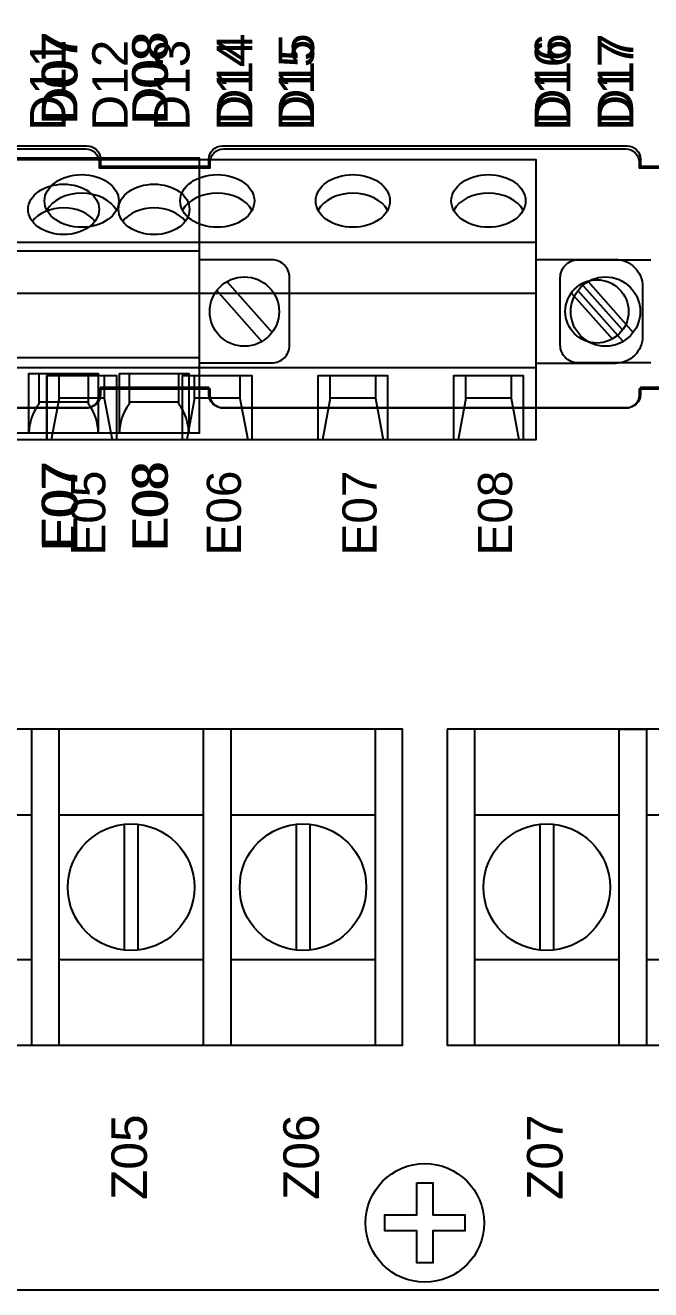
# Model space of a CAD drawing. Extents: x 0.5 to 23.7, y 0.2 to 17.2.
# Drawn here: x 18.813 to 20.197, y 1.872 to 4.67 of the extents above; entities that cross this region are included whole.
import ezdxf

# ---------------------------------------------------------------- set-up
doc = ezdxf.new("R2010")
doc.units = 0
doc.header["$MEASUREMENT"] = 0
for name, color, linetype in [('2_01__0-__EMPTY', 7, 'CONTINUOUS'), ('2_02__B-___3__DI___4__DO__', 7, 'CONTINUOUS'), ('2_03__1-___4__DI___4__DO__', 7, 'CONTINUOUS'), ('2_04__C-___4__DI___4__DO__', 7, 'CONTINUOUS'), ('2_05__6-___4__AI____4__AO', 7, 'CONTINUOUS'), ('2_06__9-___10__RTD_INPUTS', 7, 'CONTINUOUS'), ('2_07__3-___8__DI', 7, 'CONTINUOUS'), ('2_08__D-___4__DI___3__DO__', 7, 'CONTINUOUS'), ('3_01__0-__EMPTY', 7, 'CONTINUOUS'), ('3_02__B-___3__DI___4__DO__', 7, 'CONTINUOUS'), ('3_03__1-___4__DI___4__DO__', 7, 'CONTINUOUS'), ('3_04__C-___4__DI___4__DO__', 7, 'CONTINUOUS'), ('3_05__6-___4__AI____4__AO', 7, 'CONTINUOUS'), ('3_06__3-___8__DI', 7, 'CONTINUOUS'), ('3_07__D-___4__DI___3__DO__', 7, 'CONTINUOUS'), ('4_01__0-_A-__EMPTY____1__A', 7, 'CONTINUOUS'), ('4_02__B-_A-___3__DI___4__D', 7, 'CONTINUOUS'), ('4_03__1-_A-___4__DI___4__D', 7, 'CONTINUOUS'), ('4_04__C-_A-___4__DI___4__D', 7, 'CONTINUOUS'), ('4_05__6-_A-___4__AI____4__', 7, 'CONTINUOUS'), ('4_06__9-_A-___10__RTD_INPU', 7, 'CONTINUOUS'), ('4_07__3-_A-___8__DI____1__', 7, 'CONTINUOUS'), ('4_08__D-_A-___4__DI___3__D', 7, 'CONTINUOUS'), ('4_09__0-_7-__EMPTY____1__A', 7, 'CONTINUOUS'), ('4_10__B-_7-___3__DI___4__D', 7, 'CONTINUOUS'), ('4_11__1-_7-___4__DI___4__D', 7, 'CONTINUOUS'), ('4_12__C-_7-___4__DI___4__D', 7, 'CONTINUOUS'), ('4_13__6-_7-___4__AI____4__', 7, 'CONTINUOUS'), ('4_14__9-_7-___10__RTD_INPU', 7, 'CONTINUOUS'), ('4_15__3-_7-___8__DI____1__', 7, 'CONTINUOUS'), ('4_16__D-_7-___4__DI___3__D', 7, 'CONTINUOUS'), ('6_00____DWG', 7, 'CONTINUOUS')]:
    doc.layers.add(name, color=color, linetype=linetype)
doc.styles.add('ARIAL', font='arial.ttf')

msp = doc.modelspace()

# ---------------------------------------------------------------- linework, layer by layer
at = {"layer": '3_01__0-__EMPTY'}
for points in [[(17.9841, 4.4037), (18.9493, 4.4037, -0.414214), (18.9792, 4.3738), (18.9792, 4.3587), (19.2192, 4.3587), (19.2192, 4.3738, -0.414214), (19.2491, 4.4037), (20.1443, 4.4037, -0.414214), (20.1742, 4.3738), (20.1742, 4.3587), (20.4142, 4.3587)], [(20.4142, 3.8687), (20.1742, 3.8687), (20.1742, 3.8535, -0.414214), (20.1443, 3.8237), (19.2491, 3.8237, -0.414214), (19.2192, 3.8535), (19.2192, 3.8687), (18.9792, 3.8687), (18.9792, 3.8535, -0.414214), (18.9493, 3.8237), (17.9841, 3.8237, -0.414214)]]:
    msp.add_lwpolyline(points, format="xyb", dxfattribs=at)
at = {"layer": '3_02__B-___3__DI___4__DO__'}
msp.add_lwpolyline([(17.5976, 4.3774), (19.1976, 4.3774), (19.1976, 3.7675), (17.5976, 3.7675)], close=True, dxfattribs=at)
for points in [[(17.5976, 4.1712), (19.1976, 4.1712)], [(19.2589, 4.1031), (19.3588, 3.9905)], [(20.0579, 4.1031), (20.1578, 3.9905)], [(19.3364, 3.9706), (19.2364, 4.0832)], [(20.1354, 3.9706), (20.0354, 4.0832)], [(19.1976, 3.9345), (17.5976, 3.9345)], [(18.8425, 3.8371), (18.9527, 3.8371)], [(19.0425, 3.8371), (19.1527, 3.8371)]]:
    msp.add_lwpolyline(points, dxfattribs=at)
for points in [[(19.1976, 3.923), (19.3583, 3.923, 0.414214), (19.3976, 3.9623), (19.3976, 4.1119, 0.414214), (19.3583, 4.1513), (19.1976, 4.1513)], [(20.1966, 3.923), (20.036, 3.923, -0.414214), (19.9966, 3.9623), (19.9966, 4.1119, -0.414214), (20.036, 4.1513), (20.1966, 4.1513)], [(18.8425, 3.8999), (18.8425, 3.8315, 0.162335), (18.821, 3.7675), (18.821, 3.8999), (18.9744, 3.8999), (18.9744, 3.7675, 0.16083), (18.9527, 3.8315), (18.9527, 3.8999)], [(19.0425, 3.8999), (19.0425, 3.8315, 0.162335), (19.021, 3.7675), (19.021, 3.8999), (19.1744, 3.8999), (19.1744, 3.7675, 0.16083), (19.1527, 3.8315), (19.1527, 3.8999)]]:
    msp.add_lwpolyline(points, format="xyb", dxfattribs=at)
for centre in [(19.2976, 4.0368), (20.0966, 4.0368)]:
    msp.add_circle(centre, 0.0768, dxfattribs=at)
for centre in [(18.8976, 4.263), (19.0976, 4.263)]:
    msp.add_ellipse(centre, major_axis=(-0.0785, 0), ratio=0.70953, dxfattribs=at)
for centre in [(18.8977, 4.2104), (19.0977, 4.2104)]:
    msp.add_ellipse(centre, major_axis=(-0.0785, 0), ratio=0.70953, start_param=3.63519, end_param=5.792431, dxfattribs=at)
at = {"layer": '3_03__1-___4__DI___4__DO__'}
msp.add_lwpolyline([(17.5976, 4.3774), (19.1976, 4.3774), (19.1976, 3.7675), (17.5976, 3.7675)], close=True, dxfattribs=at)
for points in [[(17.5976, 4.1712), (19.1976, 4.1712)], [(19.2589, 4.1031), (19.3588, 3.9905)], [(20.0579, 4.1031), (20.1578, 3.9905)], [(19.3364, 3.9706), (19.2364, 4.0832)], [(20.1354, 3.9706), (20.0354, 4.0832)], [(19.1976, 3.9345), (17.5976, 3.9345)], [(18.8425, 3.8371), (18.9527, 3.8371)], [(19.0425, 3.8371), (19.1527, 3.8371)]]:
    msp.add_lwpolyline(points, dxfattribs=at)
for points in [[(19.1976, 3.923), (19.3583, 3.923, 0.414214), (19.3976, 3.9623), (19.3976, 4.1119, 0.414214), (19.3583, 4.1513), (19.1976, 4.1513)], [(20.1966, 3.923), (20.036, 3.923, -0.414214), (19.9966, 3.9623), (19.9966, 4.1119, -0.414214), (20.036, 4.1513), (20.1966, 4.1513)], [(18.8425, 3.8999), (18.8425, 3.8315, 0.162335), (18.821, 3.7675), (18.821, 3.8999), (18.9744, 3.8999), (18.9744, 3.7675, 0.16083), (18.9527, 3.8315), (18.9527, 3.8999)], [(19.0425, 3.8999), (19.0425, 3.8315, 0.162335), (19.021, 3.7675), (19.021, 3.8999), (19.1744, 3.8999), (19.1744, 3.7675, 0.16083), (19.1527, 3.8315), (19.1527, 3.8999)]]:
    msp.add_lwpolyline(points, format="xyb", dxfattribs=at)
for centre in [(19.2976, 4.0368), (20.0966, 4.0368)]:
    msp.add_circle(centre, 0.0768, dxfattribs=at)
for centre in [(18.8976, 4.263), (19.0976, 4.263)]:
    msp.add_ellipse(centre, major_axis=(-0.0785, 0), ratio=0.70953, dxfattribs=at)
for centre in [(18.8977, 4.2104), (19.0977, 4.2104)]:
    msp.add_ellipse(centre, major_axis=(-0.0785, 0), ratio=0.70953, start_param=3.63519, end_param=5.792431, dxfattribs=at)
at = {"layer": '3_04__C-___4__DI___4__DO__'}
msp.add_lwpolyline([(17.5976, 4.3774), (19.1976, 4.3774), (19.1976, 3.7675), (17.5976, 3.7675)], close=True, dxfattribs=at)
for points in [[(17.5976, 4.1712), (19.1976, 4.1712)], [(19.2589, 4.1031), (19.3588, 3.9905)], [(20.0579, 4.1031), (20.1578, 3.9905)], [(19.3364, 3.9706), (19.2364, 4.0832)], [(20.1354, 3.9706), (20.0354, 4.0832)], [(19.1976, 3.9345), (17.5976, 3.9345)], [(18.8425, 3.8371), (18.9527, 3.8371)], [(19.0425, 3.8371), (19.1527, 3.8371)]]:
    msp.add_lwpolyline(points, dxfattribs=at)
for points in [[(19.1976, 3.923), (19.3583, 3.923, 0.414214), (19.3976, 3.9623), (19.3976, 4.1119, 0.414214), (19.3583, 4.1513), (19.1976, 4.1513)], [(20.1966, 3.923), (20.036, 3.923, -0.414214), (19.9966, 3.9623), (19.9966, 4.1119, -0.414214), (20.036, 4.1513), (20.1966, 4.1513)], [(18.8425, 3.8999), (18.8425, 3.8315, 0.162335), (18.821, 3.7675), (18.821, 3.8999), (18.9744, 3.8999), (18.9744, 3.7675, 0.16083), (18.9527, 3.8315), (18.9527, 3.8999)], [(19.0425, 3.8999), (19.0425, 3.8315, 0.162335), (19.021, 3.7675), (19.021, 3.8999), (19.1744, 3.8999), (19.1744, 3.7675, 0.16083), (19.1527, 3.8315), (19.1527, 3.8999)]]:
    msp.add_lwpolyline(points, format="xyb", dxfattribs=at)
for centre in [(19.2976, 4.0368), (20.0966, 4.0368)]:
    msp.add_circle(centre, 0.0768, dxfattribs=at)
for centre in [(18.8976, 4.263), (19.0976, 4.263)]:
    msp.add_ellipse(centre, major_axis=(-0.0785, 0), ratio=0.70953, dxfattribs=at)
for centre in [(18.8977, 4.2104), (19.0977, 4.2104)]:
    msp.add_ellipse(centre, major_axis=(-0.0785, 0), ratio=0.70953, start_param=3.63519, end_param=5.792431, dxfattribs=at)
at = {"layer": '3_05__6-___4__AI____4__AO'}
msp.add_lwpolyline([(17.5976, 4.3774), (19.1976, 4.3774), (19.1976, 3.7675), (17.5976, 3.7675)], close=True, dxfattribs=at)
for points in [[(17.5976, 4.1712), (19.1976, 4.1712)], [(19.2589, 4.1031), (19.3588, 3.9905)], [(20.0579, 4.1031), (20.1578, 3.9905)], [(19.3364, 3.9706), (19.2364, 4.0832)], [(20.1354, 3.9706), (20.0354, 4.0832)], [(19.1976, 3.9345), (17.5976, 3.9345)], [(18.8425, 3.8371), (18.9527, 3.8371)], [(19.0425, 3.8371), (19.1527, 3.8371)]]:
    msp.add_lwpolyline(points, dxfattribs=at)
for points in [[(19.1976, 3.923), (19.3583, 3.923, 0.414214), (19.3976, 3.9623), (19.3976, 4.1119, 0.414214), (19.3583, 4.1513), (19.1976, 4.1513)], [(20.1966, 3.923), (20.036, 3.923, -0.414214), (19.9966, 3.9623), (19.9966, 4.1119, -0.414214), (20.036, 4.1513), (20.1966, 4.1513)], [(18.8425, 3.8999), (18.8425, 3.8315, 0.162335), (18.821, 3.7675), (18.821, 3.8999), (18.9744, 3.8999), (18.9744, 3.7675, 0.16083), (18.9527, 3.8315), (18.9527, 3.8999)], [(19.0425, 3.8999), (19.0425, 3.8315, 0.162335), (19.021, 3.7675), (19.021, 3.8999), (19.1744, 3.8999), (19.1744, 3.7675, 0.16083), (19.1527, 3.8315), (19.1527, 3.8999)]]:
    msp.add_lwpolyline(points, format="xyb", dxfattribs=at)
for centre in [(19.2976, 4.0368), (20.0966, 4.0368)]:
    msp.add_circle(centre, 0.0768, dxfattribs=at)
for centre in [(18.8976, 4.263), (19.0976, 4.263)]:
    msp.add_ellipse(centre, major_axis=(-0.0785, 0), ratio=0.70953, dxfattribs=at)
for centre in [(18.8977, 4.2104), (19.0977, 4.2104)]:
    msp.add_ellipse(centre, major_axis=(-0.0785, 0), ratio=0.70953, start_param=3.63519, end_param=5.792431, dxfattribs=at)
at = {"layer": '3_06__3-___8__DI'}
msp.add_lwpolyline([(17.5976, 4.3774), (19.1976, 4.3774), (19.1976, 3.7675), (17.5976, 3.7675)], close=True, dxfattribs=at)
for points in [[(17.5976, 4.1712), (19.1976, 4.1712)], [(19.2589, 4.1031), (19.3588, 3.9905)], [(20.0579, 4.1031), (20.1578, 3.9905)], [(19.3364, 3.9706), (19.2364, 4.0832)], [(20.1354, 3.9706), (20.0354, 4.0832)], [(19.1976, 3.9345), (17.5976, 3.9345)], [(18.8425, 3.8371), (18.9527, 3.8371)], [(19.0425, 3.8371), (19.1527, 3.8371)]]:
    msp.add_lwpolyline(points, dxfattribs=at)
for points in [[(19.1976, 3.923), (19.3583, 3.923, 0.414214), (19.3976, 3.9623), (19.3976, 4.1119, 0.414214), (19.3583, 4.1513), (19.1976, 4.1513)], [(20.1966, 3.923), (20.036, 3.923, -0.414214), (19.9966, 3.9623), (19.9966, 4.1119, -0.414214), (20.036, 4.1513), (20.1966, 4.1513)], [(18.8425, 3.8999), (18.8425, 3.8315, 0.162335), (18.821, 3.7675), (18.821, 3.8999), (18.9744, 3.8999), (18.9744, 3.7675, 0.16083), (18.9527, 3.8315), (18.9527, 3.8999)], [(19.0425, 3.8999), (19.0425, 3.8315, 0.162335), (19.021, 3.7675), (19.021, 3.8999), (19.1744, 3.8999), (19.1744, 3.7675, 0.16083), (19.1527, 3.8315), (19.1527, 3.8999)]]:
    msp.add_lwpolyline(points, format="xyb", dxfattribs=at)
for centre in [(19.2976, 4.0368), (20.0966, 4.0368)]:
    msp.add_circle(centre, 0.0768, dxfattribs=at)
for centre in [(18.8976, 4.263), (19.0976, 4.263)]:
    msp.add_ellipse(centre, major_axis=(-0.0785, 0), ratio=0.70953, dxfattribs=at)
for centre in [(18.8977, 4.2104), (19.0977, 4.2104)]:
    msp.add_ellipse(centre, major_axis=(-0.0785, 0), ratio=0.70953, start_param=3.63519, end_param=5.792431, dxfattribs=at)
at = {"layer": '3_07__D-___4__DI___3__DO__'}
msp.add_lwpolyline([(17.5976, 4.3774), (19.1976, 4.3774), (19.1976, 3.7675), (17.5976, 3.7675)], close=True, dxfattribs=at)
for points in [[(17.5976, 4.1712), (19.1976, 4.1712)], [(19.2589, 4.1031), (19.3588, 3.9905)], [(20.0579, 4.1031), (20.1578, 3.9905)], [(19.3364, 3.9706), (19.2364, 4.0832)], [(20.1354, 3.9706), (20.0354, 4.0832)], [(19.1976, 3.9345), (17.5976, 3.9345)], [(18.8425, 3.8371), (18.9527, 3.8371)], [(19.0425, 3.8371), (19.1527, 3.8371)]]:
    msp.add_lwpolyline(points, dxfattribs=at)
for points in [[(19.1976, 3.923), (19.3583, 3.923, 0.414214), (19.3976, 3.9623), (19.3976, 4.1119, 0.414214), (19.3583, 4.1513), (19.1976, 4.1513)], [(20.1966, 3.923), (20.036, 3.923, -0.414214), (19.9966, 3.9623), (19.9966, 4.1119, -0.414214), (20.036, 4.1513), (20.1966, 4.1513)], [(18.8425, 3.8999), (18.8425, 3.8315, 0.162335), (18.821, 3.7675), (18.821, 3.8999), (18.9744, 3.8999), (18.9744, 3.7675, 0.16083), (18.9527, 3.8315), (18.9527, 3.8999)], [(19.0425, 3.8999), (19.0425, 3.8315, 0.162335), (19.021, 3.7675), (19.021, 3.8999), (19.1744, 3.8999), (19.1744, 3.7675, 0.16083), (19.1527, 3.8315), (19.1527, 3.8999)]]:
    msp.add_lwpolyline(points, format="xyb", dxfattribs=at)
for centre in [(19.2976, 4.0368), (20.0966, 4.0368)]:
    msp.add_circle(centre, 0.0768, dxfattribs=at)
for centre in [(18.8976, 4.263), (19.0976, 4.263)]:
    msp.add_ellipse(centre, major_axis=(-0.0785, 0), ratio=0.70953, dxfattribs=at)
for centre in [(18.8977, 4.2104), (19.0977, 4.2104)]:
    msp.add_ellipse(centre, major_axis=(-0.0785, 0), ratio=0.70953, start_param=3.63519, end_param=5.792431, dxfattribs=at)
at = {"layer": '4_01__0-_A-__EMPTY____1__A'}
for points in [[(17.9867, 4.3969), (18.9462, 4.3969, -0.409028), (18.9761, 4.367), (18.9761, 4.3548), (19.2218, 4.3548), (19.2218, 4.367, -0.409028), (19.2517, 4.3969), (20.1412, 4.3969, -0.409028), (20.1711, 4.367), (20.1711, 4.3548), (20.4168, 4.3548)], [(20.4168, 3.8648), (20.1711, 3.8648), (20.1711, 3.8525, -0.409028), (20.1412, 3.8226), (19.2517, 3.8226, -0.409028), (19.2218, 3.8525), (19.2218, 3.8648), (18.9761, 3.8648), (18.9761, 3.8525, -0.409028), (18.9462, 3.8226), (17.9867, 3.8226, -0.409028)]]:
    msp.add_lwpolyline(points, format="xyb", dxfattribs=at)
at = {"layer": '4_02__B-_A-___3__DI___4__D'}
for points in [[(17.9867, 4.3969), (18.9462, 4.3969, -0.409028), (18.9761, 4.367), (18.9761, 4.3548), (19.2218, 4.3548), (19.2218, 4.367, -0.409028), (19.2517, 4.3969), (20.1412, 4.3969, -0.409028), (20.1711, 4.367), (20.1711, 4.3548), (20.4168, 4.3548)], [(20.4168, 3.8648), (20.1711, 3.8648), (20.1711, 3.8525, -0.409028), (20.1412, 3.8226), (19.2517, 3.8226, -0.409028), (19.2218, 3.8525), (19.2218, 3.8648), (18.9761, 3.8648), (18.9761, 3.8525, -0.409028), (18.9462, 3.8226), (17.9867, 3.8226, -0.409028)]]:
    msp.add_lwpolyline(points, format="xyb", dxfattribs=at)
at = {"layer": '4_03__1-_A-___4__DI___4__D'}
for points in [[(17.9867, 4.3969), (18.9462, 4.3969, -0.409028), (18.9761, 4.367), (18.9761, 4.3548), (19.2218, 4.3548), (19.2218, 4.367, -0.409028), (19.2517, 4.3969), (20.1412, 4.3969, -0.409028), (20.1711, 4.367), (20.1711, 4.3548), (20.4168, 4.3548)], [(20.4168, 3.8648), (20.1711, 3.8648), (20.1711, 3.8525, -0.409028), (20.1412, 3.8226), (19.2517, 3.8226, -0.409028), (19.2218, 3.8525), (19.2218, 3.8648), (18.9761, 3.8648), (18.9761, 3.8525, -0.409028), (18.9462, 3.8226), (17.9867, 3.8226, -0.409028)]]:
    msp.add_lwpolyline(points, format="xyb", dxfattribs=at)
at = {"layer": '4_04__C-_A-___4__DI___4__D'}
for points in [[(17.9867, 4.3969), (18.9462, 4.3969, -0.409028), (18.9761, 4.367), (18.9761, 4.3548), (19.2218, 4.3548), (19.2218, 4.367, -0.409028), (19.2517, 4.3969), (20.1412, 4.3969, -0.409028), (20.1711, 4.367), (20.1711, 4.3548), (20.4168, 4.3548)], [(20.4168, 3.8648), (20.1711, 3.8648), (20.1711, 3.8525, -0.409028), (20.1412, 3.8226), (19.2517, 3.8226, -0.409028), (19.2218, 3.8525), (19.2218, 3.8648), (18.9761, 3.8648), (18.9761, 3.8525, -0.409028), (18.9462, 3.8226), (17.9867, 3.8226, -0.409028)]]:
    msp.add_lwpolyline(points, format="xyb", dxfattribs=at)
at = {"layer": '4_05__6-_A-___4__AI____4__'}
for points in [[(17.9867, 4.3969), (18.9462, 4.3969, -0.409028), (18.9761, 4.367), (18.9761, 4.3548), (19.2218, 4.3548), (19.2218, 4.367, -0.409028), (19.2517, 4.3969), (20.1412, 4.3969, -0.409028), (20.1711, 4.367), (20.1711, 4.3548), (20.4168, 4.3548)], [(20.4168, 3.8648), (20.1711, 3.8648), (20.1711, 3.8525, -0.409028), (20.1412, 3.8226), (19.2517, 3.8226, -0.409028), (19.2218, 3.8525), (19.2218, 3.8648), (18.9761, 3.8648), (18.9761, 3.8525, -0.409028), (18.9462, 3.8226), (17.9867, 3.8226, -0.409028)]]:
    msp.add_lwpolyline(points, format="xyb", dxfattribs=at)
at = {"layer": '4_06__9-_A-___10__RTD_INPU'}
for points in [[(17.9867, 4.3969), (18.9462, 4.3969, -0.409028), (18.9761, 4.367), (18.9761, 4.3548), (19.2218, 4.3548), (19.2218, 4.367, -0.409028), (19.2517, 4.3969), (20.1412, 4.3969, -0.409028), (20.1711, 4.367), (20.1711, 4.3548), (20.4168, 4.3548)], [(20.4168, 3.8648), (20.1711, 3.8648), (20.1711, 3.8525, -0.409028), (20.1412, 3.8226), (19.2517, 3.8226, -0.409028), (19.2218, 3.8525), (19.2218, 3.8648), (18.9761, 3.8648), (18.9761, 3.8525, -0.409028), (18.9462, 3.8226), (17.9867, 3.8226, -0.409028)]]:
    msp.add_lwpolyline(points, format="xyb", dxfattribs=at)
at = {"layer": '4_07__3-_A-___8__DI____1__'}
for points in [[(17.9867, 4.3969), (18.9462, 4.3969, -0.409028), (18.9761, 4.367), (18.9761, 4.3548), (19.2218, 4.3548), (19.2218, 4.367, -0.409028), (19.2517, 4.3969), (20.1412, 4.3969, -0.409028), (20.1711, 4.367), (20.1711, 4.3548), (20.4168, 4.3548)], [(20.4168, 3.8648), (20.1711, 3.8648), (20.1711, 3.8525, -0.409028), (20.1412, 3.8226), (19.2517, 3.8226, -0.409028), (19.2218, 3.8525), (19.2218, 3.8648), (18.9761, 3.8648), (18.9761, 3.8525, -0.409028), (18.9462, 3.8226), (17.9867, 3.8226, -0.409028)]]:
    msp.add_lwpolyline(points, format="xyb", dxfattribs=at)
at = {"layer": '4_08__D-_A-___4__DI___3__D'}
for points in [[(17.9867, 4.3969), (18.9462, 4.3969, -0.409028), (18.9761, 4.367), (18.9761, 4.3548), (19.2218, 4.3548), (19.2218, 4.367, -0.409028), (19.2517, 4.3969), (20.1412, 4.3969, -0.409028), (20.1711, 4.367), (20.1711, 4.3548), (20.4168, 4.3548)], [(20.4168, 3.8648), (20.1711, 3.8648), (20.1711, 3.8525, -0.409028), (20.1412, 3.8226), (19.2517, 3.8226, -0.409028), (19.2218, 3.8525), (19.2218, 3.8648), (18.9761, 3.8648), (18.9761, 3.8525, -0.409028), (18.9462, 3.8226), (17.9867, 3.8226, -0.409028)]]:
    msp.add_lwpolyline(points, format="xyb", dxfattribs=at)
at = {"layer": '4_09__0-_7-__EMPTY____1__A'}
msp.add_lwpolyline([(17.6326, 4.3731), (19.9426, 4.3731), (19.9426, 3.7531), (17.6326, 3.7531)], close=True, dxfattribs=at)
for points in [[(17.6326, 4.1901), (19.9426, 4.1901)], [(20.1342, 3.996), (20.0434, 4.0982)], [(19.9426, 4.0771), (17.6326, 4.0771)], [(20.021, 4.0783), (20.1118, 3.976)], [(17.6326, 3.9131), (19.9426, 3.9131)], [(18.8608, 3.7531), (18.8608, 3.8954), (19.0144, 3.8954), (19.0144, 3.7531)], [(18.9876, 3.8954), (18.9876, 3.845), (18.8876, 3.845), (18.8876, 3.8954)], [(19.1608, 3.7531), (19.1608, 3.8954), (19.3144, 3.8954), (19.3144, 3.7531)], [(19.2876, 3.8954), (19.2876, 3.845), (19.1876, 3.845), (19.1876, 3.8954)], [(19.4608, 3.7531), (19.4608, 3.8954), (19.6144, 3.8954), (19.6144, 3.7531)], [(19.5876, 3.8954), (19.5876, 3.845), (19.4876, 3.845), (19.4876, 3.8954)], [(19.7608, 3.7531), (19.7608, 3.8954), (19.9144, 3.8954), (19.9144, 3.7531)], [(19.8876, 3.8954), (19.8876, 3.845), (19.7876, 3.845), (19.7876, 3.8954)], [(18.8876, 3.845), (18.8703, 3.7531)], [(18.9876, 3.845), (19.0049, 3.7531)], [(19.1876, 3.845), (19.1703, 3.7531)], [(19.2876, 3.845), (19.3049, 3.7531)], [(19.4876, 3.845), (19.4703, 3.7531)], [(19.5876, 3.845), (19.6049, 3.7531)], [(19.7876, 3.845), (19.7703, 3.7531)], [(19.8876, 3.845), (19.9049, 3.7531)]]:
    msp.add_lwpolyline(points, dxfattribs=at)
msp.add_lwpolyline([(19.9426, 4.1521), (20.1186, 4.1521, -0.414214), (20.1786, 4.0921), (20.1786, 3.9821, -0.414214), (20.1186, 3.9221), (19.9426, 3.9221)], format="xyb", dxfattribs=at)
msp.add_circle((20.0776, 4.0371), 0.07, dxfattribs=at)
for centre in [(18.9376, 4.2816), (19.2376, 4.2816), (19.5376, 4.2816), (19.8376, 4.2816)]:
    msp.add_ellipse(centre, major_axis=(-0.0821, 0), ratio=0.710136, dxfattribs=at)
for centre in [(18.9376, 4.2405), (19.2376, 4.2405), (19.5376, 4.2405), (19.8376, 4.2405)]:
    msp.add_ellipse(centre, major_axis=(-0.0821, 0), ratio=0.710136, start_param=3.501717, end_param=5.923061, dxfattribs=at)
at = {"layer": '4_10__B-_7-___3__DI___4__D'}
msp.add_lwpolyline([(17.6326, 4.3731), (19.9426, 4.3731), (19.9426, 3.7531), (17.6326, 3.7531)], close=True, dxfattribs=at)
for points in [[(17.6326, 4.1901), (19.9426, 4.1901)], [(20.1342, 3.996), (20.0434, 4.0982)], [(19.9426, 4.0771), (17.6326, 4.0771)], [(20.021, 4.0783), (20.1118, 3.976)], [(17.6326, 3.9131), (19.9426, 3.9131)], [(18.8608, 3.7531), (18.8608, 3.8954), (19.0144, 3.8954), (19.0144, 3.7531)], [(18.9876, 3.8954), (18.9876, 3.845), (18.8876, 3.845), (18.8876, 3.8954)], [(19.1608, 3.7531), (19.1608, 3.8954), (19.3144, 3.8954), (19.3144, 3.7531)], [(19.2876, 3.8954), (19.2876, 3.845), (19.1876, 3.845), (19.1876, 3.8954)], [(19.4608, 3.7531), (19.4608, 3.8954), (19.6144, 3.8954), (19.6144, 3.7531)], [(19.5876, 3.8954), (19.5876, 3.845), (19.4876, 3.845), (19.4876, 3.8954)], [(19.7608, 3.7531), (19.7608, 3.8954), (19.9144, 3.8954), (19.9144, 3.7531)], [(19.8876, 3.8954), (19.8876, 3.845), (19.7876, 3.845), (19.7876, 3.8954)], [(18.8876, 3.845), (18.8703, 3.7531)], [(18.9876, 3.845), (19.0049, 3.7531)], [(19.1876, 3.845), (19.1703, 3.7531)], [(19.2876, 3.845), (19.3049, 3.7531)], [(19.4876, 3.845), (19.4703, 3.7531)], [(19.5876, 3.845), (19.6049, 3.7531)], [(19.7876, 3.845), (19.7703, 3.7531)], [(19.8876, 3.845), (19.9049, 3.7531)]]:
    msp.add_lwpolyline(points, dxfattribs=at)
msp.add_lwpolyline([(19.9426, 4.1521), (20.1186, 4.1521, -0.414214), (20.1786, 4.0921), (20.1786, 3.9821, -0.414214), (20.1186, 3.9221), (19.9426, 3.9221)], format="xyb", dxfattribs=at)
msp.add_circle((20.0776, 4.0371), 0.07, dxfattribs=at)
for centre in [(18.9376, 4.2816), (19.2376, 4.2816), (19.5376, 4.2816), (19.8376, 4.2816)]:
    msp.add_ellipse(centre, major_axis=(-0.0821, 0), ratio=0.710136, dxfattribs=at)
for centre in [(18.9376, 4.2405), (19.2376, 4.2405), (19.5376, 4.2405), (19.8376, 4.2405)]:
    msp.add_ellipse(centre, major_axis=(-0.0821, 0), ratio=0.710136, start_param=3.501717, end_param=5.923061, dxfattribs=at)
at = {"layer": '4_11__1-_7-___4__DI___4__D'}
msp.add_lwpolyline([(17.6326, 4.3731), (19.9426, 4.3731), (19.9426, 3.7531), (17.6326, 3.7531)], close=True, dxfattribs=at)
for points in [[(17.6326, 4.1901), (19.9426, 4.1901)], [(20.1342, 3.996), (20.0434, 4.0982)], [(19.9426, 4.0771), (17.6326, 4.0771)], [(20.021, 4.0783), (20.1118, 3.976)], [(17.6326, 3.9131), (19.9426, 3.9131)], [(18.8608, 3.7531), (18.8608, 3.8954), (19.0144, 3.8954), (19.0144, 3.7531)], [(18.9876, 3.8954), (18.9876, 3.845), (18.8876, 3.845), (18.8876, 3.8954)], [(19.1608, 3.7531), (19.1608, 3.8954), (19.3144, 3.8954), (19.3144, 3.7531)], [(19.2876, 3.8954), (19.2876, 3.845), (19.1876, 3.845), (19.1876, 3.8954)], [(19.4608, 3.7531), (19.4608, 3.8954), (19.6144, 3.8954), (19.6144, 3.7531)], [(19.5876, 3.8954), (19.5876, 3.845), (19.4876, 3.845), (19.4876, 3.8954)], [(19.7608, 3.7531), (19.7608, 3.8954), (19.9144, 3.8954), (19.9144, 3.7531)], [(19.8876, 3.8954), (19.8876, 3.845), (19.7876, 3.845), (19.7876, 3.8954)], [(18.8876, 3.845), (18.8703, 3.7531)], [(18.9876, 3.845), (19.0049, 3.7531)], [(19.1876, 3.845), (19.1703, 3.7531)], [(19.2876, 3.845), (19.3049, 3.7531)], [(19.4876, 3.845), (19.4703, 3.7531)], [(19.5876, 3.845), (19.6049, 3.7531)], [(19.7876, 3.845), (19.7703, 3.7531)], [(19.8876, 3.845), (19.9049, 3.7531)]]:
    msp.add_lwpolyline(points, dxfattribs=at)
msp.add_lwpolyline([(19.9426, 4.1521), (20.1186, 4.1521, -0.414214), (20.1786, 4.0921), (20.1786, 3.9821, -0.414214), (20.1186, 3.9221), (19.9426, 3.9221)], format="xyb", dxfattribs=at)
msp.add_circle((20.0776, 4.0371), 0.07, dxfattribs=at)
for centre in [(18.9376, 4.2816), (19.2376, 4.2816), (19.5376, 4.2816), (19.8376, 4.2816)]:
    msp.add_ellipse(centre, major_axis=(-0.0821, 0), ratio=0.710136, dxfattribs=at)
for centre in [(18.9376, 4.2405), (19.2376, 4.2405), (19.5376, 4.2405), (19.8376, 4.2405)]:
    msp.add_ellipse(centre, major_axis=(-0.0821, 0), ratio=0.710136, start_param=3.501717, end_param=5.923061, dxfattribs=at)
at = {"layer": '4_12__C-_7-___4__DI___4__D'}
msp.add_lwpolyline([(17.6326, 4.3731), (19.9426, 4.3731), (19.9426, 3.7531), (17.6326, 3.7531)], close=True, dxfattribs=at)
for points in [[(17.6326, 4.1901), (19.9426, 4.1901)], [(20.1343, 3.996), (20.0435, 4.0982)], [(19.9426, 4.0771), (17.6326, 4.0771)], [(20.021, 4.0783), (20.1118, 3.976)], [(17.6326, 3.9131), (19.9426, 3.9131)], [(18.8609, 3.7531), (18.8609, 3.8954), (19.0144, 3.8954), (19.0144, 3.7531)], [(18.9876, 3.8954), (18.9876, 3.845), (18.8876, 3.845), (18.8876, 3.8954)], [(19.1609, 3.7531), (19.1609, 3.8954), (19.3144, 3.8954), (19.3144, 3.7531)], [(19.2876, 3.8954), (19.2876, 3.845), (19.1876, 3.845), (19.1876, 3.8954)], [(19.4609, 3.7531), (19.4609, 3.8954), (19.6144, 3.8954), (19.6144, 3.7531)], [(19.5876, 3.8954), (19.5876, 3.845), (19.4876, 3.845), (19.4876, 3.8954)], [(19.7609, 3.7531), (19.7609, 3.8954), (19.9144, 3.8954), (19.9144, 3.7531)], [(19.8876, 3.8954), (19.8876, 3.845), (19.7876, 3.845), (19.7876, 3.8954)], [(18.8876, 3.845), (18.8703, 3.7531)], [(18.9876, 3.845), (19.005, 3.7531)], [(19.1876, 3.845), (19.1703, 3.7531)], [(19.2876, 3.845), (19.305, 3.7531)], [(19.4876, 3.845), (19.4703, 3.7531)], [(19.5876, 3.845), (19.605, 3.7531)], [(19.7876, 3.845), (19.7703, 3.7531)], [(19.8876, 3.845), (19.905, 3.7531)]]:
    msp.add_lwpolyline(points, dxfattribs=at)
msp.add_lwpolyline([(19.9426, 4.1521), (20.1186, 4.1521, -0.414214), (20.1786, 4.0921), (20.1786, 3.9821, -0.414214), (20.1186, 3.9221), (19.9426, 3.9221)], format="xyb", dxfattribs=at)
msp.add_circle((20.0776, 4.0371), 0.07, dxfattribs=at)
for centre in [(18.9376, 4.2816), (19.2376, 4.2816), (19.5376, 4.2816), (19.8376, 4.2816)]:
    msp.add_ellipse(centre, major_axis=(-0.0821, 0), ratio=0.710136, dxfattribs=at)
for centre in [(18.9376, 4.2405), (19.2376, 4.2405), (19.5376, 4.2405), (19.8376, 4.2405)]:
    msp.add_ellipse(centre, major_axis=(-0.0821, 0), ratio=0.710136, start_param=3.501717, end_param=5.923061, dxfattribs=at)
at = {"layer": '4_13__6-_7-___4__AI____4__'}
msp.add_lwpolyline([(17.6326, 4.3731), (19.9426, 4.3731), (19.9426, 3.7531), (17.6326, 3.7531)], close=True, dxfattribs=at)
for points in [[(17.6326, 4.1901), (19.9426, 4.1901)], [(20.1342, 3.996), (20.0434, 4.0982)], [(19.9426, 4.0771), (17.6326, 4.0771)], [(20.021, 4.0783), (20.1118, 3.976)], [(17.6326, 3.9131), (19.9426, 3.9131)], [(18.8608, 3.7531), (18.8608, 3.8954), (19.0144, 3.8954), (19.0144, 3.7531)], [(18.9876, 3.8954), (18.9876, 3.845), (18.8876, 3.845), (18.8876, 3.8954)], [(19.1608, 3.7531), (19.1608, 3.8954), (19.3144, 3.8954), (19.3144, 3.7531)], [(19.2876, 3.8954), (19.2876, 3.845), (19.1876, 3.845), (19.1876, 3.8954)], [(19.4608, 3.7531), (19.4608, 3.8954), (19.6144, 3.8954), (19.6144, 3.7531)], [(19.5876, 3.8954), (19.5876, 3.845), (19.4876, 3.845), (19.4876, 3.8954)], [(19.7608, 3.7531), (19.7608, 3.8954), (19.9144, 3.8954), (19.9144, 3.7531)], [(19.8876, 3.8954), (19.8876, 3.845), (19.7876, 3.845), (19.7876, 3.8954)], [(18.8876, 3.845), (18.8703, 3.7531)], [(18.9876, 3.845), (19.0049, 3.7531)], [(19.1876, 3.845), (19.1703, 3.7531)], [(19.2876, 3.845), (19.3049, 3.7531)], [(19.4876, 3.845), (19.4703, 3.7531)], [(19.5876, 3.845), (19.6049, 3.7531)], [(19.7876, 3.845), (19.7703, 3.7531)], [(19.8876, 3.845), (19.9049, 3.7531)]]:
    msp.add_lwpolyline(points, dxfattribs=at)
msp.add_lwpolyline([(19.9426, 4.1521), (20.1186, 4.1521, -0.414214), (20.1786, 4.0921), (20.1786, 3.9821, -0.414214), (20.1186, 3.9221), (19.9426, 3.9221)], format="xyb", dxfattribs=at)
msp.add_circle((20.0776, 4.0371), 0.07, dxfattribs=at)
for centre in [(18.9376, 4.2816), (19.2376, 4.2816), (19.5376, 4.2816), (19.8376, 4.2816)]:
    msp.add_ellipse(centre, major_axis=(-0.0821, 0), ratio=0.710136, dxfattribs=at)
for centre in [(18.9376, 4.2405), (19.2376, 4.2405), (19.5376, 4.2405), (19.8376, 4.2405)]:
    msp.add_ellipse(centre, major_axis=(-0.0821, 0), ratio=0.710136, start_param=3.501717, end_param=5.923061, dxfattribs=at)
at = {"layer": '4_14__9-_7-___10__RTD_INPU'}
msp.add_lwpolyline([(17.6326, 4.3731), (19.9426, 4.3731), (19.9426, 3.7531), (17.6326, 3.7531)], close=True, dxfattribs=at)
for points in [[(17.6326, 4.1901), (19.9426, 4.1901)], [(20.1343, 3.996), (20.0435, 4.0982)], [(19.9426, 4.0771), (17.6326, 4.0771)], [(20.021, 4.0783), (20.1118, 3.976)], [(17.6326, 3.9131), (19.9426, 3.9131)], [(18.8609, 3.7531), (18.8609, 3.8954), (19.0144, 3.8954), (19.0144, 3.7531)], [(18.9876, 3.8954), (18.9876, 3.845), (18.8876, 3.845), (18.8876, 3.8954)], [(19.1609, 3.7531), (19.1609, 3.8954), (19.3144, 3.8954), (19.3144, 3.7531)], [(19.2876, 3.8954), (19.2876, 3.845), (19.1876, 3.845), (19.1876, 3.8954)], [(19.4609, 3.7531), (19.4609, 3.8954), (19.6144, 3.8954), (19.6144, 3.7531)], [(19.5876, 3.8954), (19.5876, 3.845), (19.4876, 3.845), (19.4876, 3.8954)], [(19.7609, 3.7531), (19.7609, 3.8954), (19.9144, 3.8954), (19.9144, 3.7531)], [(19.8876, 3.8954), (19.8876, 3.845), (19.7876, 3.845), (19.7876, 3.8954)], [(18.8876, 3.845), (18.8703, 3.7531)], [(18.9876, 3.845), (19.005, 3.7531)], [(19.1876, 3.845), (19.1703, 3.7531)], [(19.2876, 3.845), (19.305, 3.7531)], [(19.4876, 3.845), (19.4703, 3.7531)], [(19.5876, 3.845), (19.605, 3.7531)], [(19.7876, 3.845), (19.7703, 3.7531)], [(19.8876, 3.845), (19.905, 3.7531)]]:
    msp.add_lwpolyline(points, dxfattribs=at)
msp.add_lwpolyline([(19.9426, 4.1521), (20.1186, 4.1521, -0.414214), (20.1786, 4.0921), (20.1786, 3.9821, -0.414214), (20.1186, 3.9221), (19.9426, 3.9221)], format="xyb", dxfattribs=at)
msp.add_circle((20.0776, 4.0371), 0.07, dxfattribs=at)
for centre in [(18.9376, 4.2816), (19.2376, 4.2816), (19.5376, 4.2816), (19.8376, 4.2816)]:
    msp.add_ellipse(centre, major_axis=(-0.0821, 0), ratio=0.710136, dxfattribs=at)
for centre in [(18.9376, 4.2405), (19.2376, 4.2405), (19.5376, 4.2405), (19.8376, 4.2405)]:
    msp.add_ellipse(centre, major_axis=(-0.0821, 0), ratio=0.710136, start_param=3.501717, end_param=5.923061, dxfattribs=at)
at = {"layer": '4_15__3-_7-___8__DI____1__'}
msp.add_lwpolyline([(17.6326, 4.3731), (19.9426, 4.3731), (19.9426, 3.7531), (17.6326, 3.7531)], close=True, dxfattribs=at)
for points in [[(17.6326, 4.1901), (19.9426, 4.1901)], [(20.1342, 3.996), (20.0434, 4.0982)], [(19.9426, 4.0771), (17.6326, 4.0771)], [(20.021, 4.0783), (20.1118, 3.976)], [(17.6326, 3.9131), (19.9426, 3.9131)], [(18.8608, 3.7531), (18.8608, 3.8954), (19.0144, 3.8954), (19.0144, 3.7531)], [(18.9876, 3.8954), (18.9876, 3.845), (18.8876, 3.845), (18.8876, 3.8954)], [(19.1608, 3.7531), (19.1608, 3.8954), (19.3144, 3.8954), (19.3144, 3.7531)], [(19.2876, 3.8954), (19.2876, 3.845), (19.1876, 3.845), (19.1876, 3.8954)], [(19.4608, 3.7531), (19.4608, 3.8954), (19.6144, 3.8954), (19.6144, 3.7531)], [(19.5876, 3.8954), (19.5876, 3.845), (19.4876, 3.845), (19.4876, 3.8954)], [(19.7608, 3.7531), (19.7608, 3.8954), (19.9144, 3.8954), (19.9144, 3.7531)], [(19.8876, 3.8954), (19.8876, 3.845), (19.7876, 3.845), (19.7876, 3.8954)], [(18.8876, 3.845), (18.8703, 3.7531)], [(18.9876, 3.845), (19.0049, 3.7531)], [(19.1876, 3.845), (19.1703, 3.7531)], [(19.2876, 3.845), (19.3049, 3.7531)], [(19.4876, 3.845), (19.4703, 3.7531)], [(19.5876, 3.845), (19.6049, 3.7531)], [(19.7876, 3.845), (19.7703, 3.7531)], [(19.8876, 3.845), (19.9049, 3.7531)]]:
    msp.add_lwpolyline(points, dxfattribs=at)
msp.add_lwpolyline([(19.9426, 4.1521), (20.1186, 4.1521, -0.414214), (20.1786, 4.0921), (20.1786, 3.9821, -0.414214), (20.1186, 3.9221), (19.9426, 3.9221)], format="xyb", dxfattribs=at)
msp.add_circle((20.0776, 4.0371), 0.07, dxfattribs=at)
for centre in [(18.9376, 4.2816), (19.2376, 4.2816), (19.5376, 4.2816), (19.8376, 4.2816)]:
    msp.add_ellipse(centre, major_axis=(-0.0821, 0), ratio=0.710136, dxfattribs=at)
for centre in [(18.9376, 4.2405), (19.2376, 4.2405), (19.5376, 4.2405), (19.8376, 4.2405)]:
    msp.add_ellipse(centre, major_axis=(-0.0821, 0), ratio=0.710136, start_param=3.501717, end_param=5.923061, dxfattribs=at)
at = {"layer": '4_16__D-_7-___4__DI___3__D'}
msp.add_lwpolyline([(17.6326, 4.3731), (19.9426, 4.3731), (19.9426, 3.7531), (17.6326, 3.7531)], close=True, dxfattribs=at)
for points in [[(17.6326, 4.1901), (19.9426, 4.1901)], [(20.1342, 3.996), (20.0434, 4.0982)], [(19.9426, 4.0771), (17.6326, 4.0771)], [(20.021, 4.0783), (20.1118, 3.976)], [(17.6326, 3.9131), (19.9426, 3.9131)], [(18.8608, 3.7531), (18.8608, 3.8955), (19.0144, 3.8955), (19.0144, 3.7531)], [(18.9876, 3.8955), (18.9876, 3.8451), (18.8876, 3.8451), (18.8876, 3.8955)], [(19.1608, 3.7531), (19.1608, 3.8955), (19.3144, 3.8955), (19.3144, 3.7531)], [(19.2876, 3.8955), (19.2876, 3.8451), (19.1876, 3.8451), (19.1876, 3.8955)], [(19.4608, 3.7531), (19.4608, 3.8955), (19.6144, 3.8955), (19.6144, 3.7531)], [(19.5876, 3.8955), (19.5876, 3.8451), (19.4876, 3.8451), (19.4876, 3.8955)], [(19.7608, 3.7531), (19.7608, 3.8955), (19.9144, 3.8955), (19.9144, 3.7531)], [(19.8876, 3.8955), (19.8876, 3.8451), (19.7876, 3.8451), (19.7876, 3.8955)], [(18.8876, 3.8451), (18.8703, 3.7531)], [(18.9876, 3.8451), (19.0049, 3.7531)], [(19.1876, 3.8451), (19.1703, 3.7531)], [(19.2876, 3.8451), (19.3049, 3.7531)], [(19.4876, 3.8451), (19.4703, 3.7531)], [(19.5876, 3.8451), (19.6049, 3.7531)], [(19.7876, 3.8451), (19.7703, 3.7531)], [(19.8876, 3.8451), (19.9049, 3.7531)]]:
    msp.add_lwpolyline(points, dxfattribs=at)
msp.add_lwpolyline([(19.9426, 4.1521), (20.1186, 4.1521, -0.414214), (20.1786, 4.0921), (20.1786, 3.9821, -0.414214), (20.1186, 3.9221), (19.9426, 3.9221)], format="xyb", dxfattribs=at)
msp.add_circle((20.0776, 4.0371), 0.07, dxfattribs=at)
for centre in [(18.9376, 4.2816), (19.2376, 4.2816), (19.5376, 4.2816), (19.8376, 4.2816)]:
    msp.add_ellipse(centre, major_axis=(-0.0821, 0), ratio=0.710136, dxfattribs=at)
for centre in [(18.9376, 4.2405), (19.2376, 4.2405), (19.5376, 4.2405), (19.8376, 4.2405)]:
    msp.add_ellipse(centre, major_axis=(-0.0821, 0), ratio=0.710136, start_param=3.501717, end_param=5.923061, dxfattribs=at)
at = {"layer": '6_00____DWG'}
msp.add_lwpolyline([(22.1083, 1.9504), (22.1083, 2.0389, -0.414214), (22.2264, 2.1571), (22.3149, 2.1571, 0.414214), (22.3937, 2.2358), (22.3937, 8.7909, 0.414214), (22.3149, 8.8697), (22.2264, 8.8697, -0.414214), (22.1083, 8.9878), (22.1083, 9.0763, 0.414214), (22.0295, 9.1551), (17.3642, 9.1551, 0.414214), (17.2854, 9.0763), (17.2854, 8.9878, -0.414214), (17.1673, 8.8697), (17.0787, 8.8697, 0.414214), (17, 8.7909), (17, 2.2358, 0.414214), (17.0787, 2.1571), (17.1673, 2.1571, -0.414214), (17.2854, 2.0389), (17.2854, 1.9504, 0.414214), (17.3642, 1.8716), (22.0295, 1.8716, 0.414214)], format="xyb", close=True, dxfattribs=at)
for points in [[(17.3049, 3.1126), (17.3049, 2.4126), (19.6478, 2.4126), (19.6478, 3.1126)], [(19.746, 3.1126), (19.746, 2.4126), (22.089, 2.4126), (22.089, 3.1126)], [(19.6794, 2.1081), (19.7144, 2.1081), (19.7144, 2.037), (19.7854, 2.037), (19.7854, 2.002), (19.7144, 2.002), (19.7144, 1.9309), (19.6794, 1.9309), (19.6794, 2.002), (19.6083, 2.002), (19.6083, 2.037), (19.6794, 2.037)]]:
    msp.add_lwpolyline(points, close=True, dxfattribs=at)
for points in [[(18.8264, 3.1126), (18.8264, 2.4126)], [(18.8871, 3.1126), (18.8871, 2.4126)], [(19.2067, 3.1126), (19.2067, 2.4126)], [(19.2675, 3.1126), (19.2675, 2.4126)], [(19.5871, 3.1126), (19.5871, 2.4126)], [(19.8068, 3.1126), (19.8068, 2.4126)], [(20.1264, 3.1126), (20.1264, 2.4126)], [(20.1264, 3.1126), (20.1872, 3.1126)], [(20.1872, 3.1126), (20.1872, 2.4126)], [(18.5067, 2.9226), (18.8264, 2.9226)], [(18.8871, 2.9226), (19.2067, 2.9226)], [(19.2675, 2.9226), (19.5871, 2.9226)], [(19.8068, 2.9226), (20.1264, 2.9226)], [(20.1872, 2.9226), (20.5068, 2.9226)], [(19.0319, 2.9018), (19.0319, 2.6233)], [(19.0619, 2.9018), (19.0619, 2.6234)], [(19.4123, 2.9018), (19.4123, 2.6233)], [(19.4422, 2.9018), (19.4422, 2.6234)], [(19.9516, 2.9018), (19.9516, 2.6233)], [(19.9816, 2.9018), (19.9816, 2.6234)], [(18.5067, 2.6026), (18.8264, 2.6026)], [(18.8871, 2.6026), (19.2067, 2.6026)], [(19.2675, 2.6026), (19.5871, 2.6026)], [(19.8068, 2.6026), (20.1264, 2.6026)], [(20.1872, 2.6026), (20.5068, 2.6026)]]:
    msp.add_lwpolyline(points, dxfattribs=at)
for centre, radius in [((19.0469, 2.7626), 0.1401), ((19.4273, 2.7626), 0.1401), ((19.9666, 2.7626), 0.1401), ((19.6969, 2.0195), 0.1312)]:
    msp.add_circle(centre, radius, dxfattribs=at)

# ---------------------------------------------------------------- texts
at = {"layer": '2_01__0-__EMPTY', "style": 'ARIAL'}
for s, p in [('D07', (18.928, 4.4551)), ('D08', (19.128, 4.4551))]:
    msp.add_text(s, height=0.07867, rotation=90, dxfattribs=at).set_placement(p)
at = {"layer": '2_02__B-___3__DI___4__DO__', "style": 'ARIAL'}
for s, p in [('D07', (18.9282, 4.4511)), ('D08', (19.1281, 4.4511))]:
    msp.add_text(s, height=0.07867, rotation=90, dxfattribs=at).set_placement(p)
at = {"layer": '2_03__1-___4__DI___4__DO__', "style": 'ARIAL'}
for s, p in [('D07', (18.9282, 4.4506)), ('D08', (19.1281, 4.4506))]:
    msp.add_text(s, height=0.07867, rotation=90, dxfattribs=at).set_placement(p)
at = {"layer": '2_04__C-___4__DI___4__DO__', "style": 'ARIAL'}
for s, p in [('D07', (18.9282, 4.4506)), ('D08', (19.1281, 4.4506))]:
    msp.add_text(s, height=0.07867, rotation=90, dxfattribs=at).set_placement(p)
at = {"layer": '2_05__6-___4__AI____4__AO', "style": 'ARIAL'}
for s, p in [('D07', (18.9282, 4.4506)), ('D08', (19.1281, 4.4506))]:
    msp.add_text(s, height=0.07867, rotation=90, dxfattribs=at).set_placement(p)
at = {"layer": '2_06__9-___10__RTD_INPUTS', "style": 'ARIAL'}
for s, p in [('D11', (18.9019, 4.437)), ('D12', (19.0397, 4.437)), ('D13', (19.1762, 4.437)), ('D14', (19.3153, 4.437)), ('D15', (19.4518, 4.437)), ('D16', (20.0189, 4.437)), ('D17', (20.1579, 4.437))]:
    msp.add_text(s, height=0.07867, rotation=90, dxfattribs=at).set_placement(p)
at = {"layer": '2_07__3-___8__DI', "style": 'ARIAL'}
for s, p in [('D07', (18.9282, 4.4511)), ('D08', (19.1281, 4.4511))]:
    msp.add_text(s, height=0.07867, rotation=90, dxfattribs=at).set_placement(p)
at = {"layer": '2_08__D-___4__DI___3__DO__', "style": 'ARIAL'}
for s, p in [('D07', (18.9282, 4.4506)), ('D08', (19.1281, 4.4506))]:
    msp.add_text(s, height=0.07867, rotation=90, dxfattribs=at).set_placement(p)
at = {"layer": '3_01__0-__EMPTY', "style": 'ARIAL'}
for s, p in [('E07', (18.928, 3.5101)), ('E08', (19.128, 3.5101))]:
    msp.add_text(s, height=0.07867, rotation=90, dxfattribs=at).set_placement(p)
at = {"layer": '3_02__B-___3__DI___4__DO__', "style": 'ARIAL'}
for s, p in [('E07', (18.9282, 3.5061)), ('E08', (19.1281, 3.5061))]:
    msp.add_text(s, height=0.07867, rotation=90, dxfattribs=at).set_placement(p)
at = {"layer": '3_03__1-___4__DI___4__DO__', "style": 'ARIAL'}
for s, p in [('E07', (18.9282, 3.5061)), ('E08', (19.1281, 3.5061))]:
    msp.add_text(s, height=0.07867, rotation=90, dxfattribs=at).set_placement(p)
at = {"layer": '3_04__C-___4__DI___4__DO__', "style": 'ARIAL'}
for s, p in [('E07', (18.9282, 3.5061)), ('E08', (19.1281, 3.5061))]:
    msp.add_text(s, height=0.07867, rotation=90, dxfattribs=at).set_placement(p)
at = {"layer": '3_05__6-___4__AI____4__AO', "style": 'ARIAL'}
for s, p in [('E07', (18.9282, 3.5061)), ('E08', (19.1281, 3.5061))]:
    msp.add_text(s, height=0.07867, rotation=90, dxfattribs=at).set_placement(p)
at = {"layer": '3_06__3-___8__DI', "style": 'ARIAL'}
for s, p in [('E07', (18.9282, 3.5061)), ('E08', (19.1281, 3.5061))]:
    msp.add_text(s, height=0.07867, rotation=90, dxfattribs=at).set_placement(p)
at = {"layer": '3_07__D-___4__DI___3__DO__', "style": 'ARIAL'}
for s, p in [('E07', (18.9282, 3.5061)), ('E08', (19.1281, 3.5061))]:
    msp.add_text(s, height=0.07867, rotation=90, dxfattribs=at).set_placement(p)
at = {"layer": '4_01__0-_A-__EMPTY____1__A', "style": 'ARIAL'}
for s, height, p in [('D07', 0.07867, (18.9282, 4.4506)), ('D08', 0.07867, (19.1281, 4.4506)), ('E05', 0.07556, (18.99, 3.4969)), ('E06', 0.07556, (19.29, 3.4969)), ('E07', 0.07556, (19.59, 3.4969)), ('E08', 0.07556, (19.89, 3.4969))]:
    msp.add_text(s, height=height, rotation=90, dxfattribs=at).set_placement(p)
at = {"layer": '4_02__B-_A-___3__DI___4__D', "style": 'ARIAL'}
for s, height, p in [('D07', 0.07867, (18.9282, 4.4506)), ('D08', 0.07867, (19.1281, 4.4506)), ('E05', 0.07556, (18.99, 3.4969)), ('E06', 0.07556, (19.29, 3.4969)), ('E07', 0.07556, (19.59, 3.4969)), ('E08', 0.07556, (19.89, 3.4969))]:
    msp.add_text(s, height=height, rotation=90, dxfattribs=at).set_placement(p)
at = {"layer": '4_03__1-_A-___4__DI___4__D', "style": 'ARIAL'}
for s, height, p in [('D07', 0.07867, (18.9282, 4.4506)), ('D08', 0.07867, (19.1281, 4.4506)), ('E05', 0.07556, (18.99, 3.4969)), ('E06', 0.07556, (19.29, 3.4969)), ('E07', 0.07556, (19.59, 3.4969)), ('E08', 0.07556, (19.89, 3.4969))]:
    msp.add_text(s, height=height, rotation=90, dxfattribs=at).set_placement(p)
at = {"layer": '4_04__C-_A-___4__DI___4__D', "style": 'ARIAL'}
for s, height, p in [('D07', 0.07867, (18.9282, 4.4506)), ('D08', 0.07867, (19.1281, 4.4506)), ('E05', 0.07556, (18.99, 3.4969)), ('E06', 0.07556, (19.29, 3.4969)), ('E07', 0.07556, (19.59, 3.4969)), ('E08', 0.07556, (19.89, 3.4969))]:
    msp.add_text(s, height=height, rotation=90, dxfattribs=at).set_placement(p)
at = {"layer": '4_05__6-_A-___4__AI____4__', "style": 'ARIAL'}
for s, height, p in [('D07', 0.07867, (18.9282, 4.4506)), ('D08', 0.07867, (19.1281, 4.4506)), ('E05', 0.07556, (18.99, 3.4969)), ('E06', 0.07556, (19.29, 3.4969)), ('E07', 0.07556, (19.59, 3.4969)), ('E08', 0.07556, (19.89, 3.4969))]:
    msp.add_text(s, height=height, rotation=90, dxfattribs=at).set_placement(p)
at = {"layer": '4_06__9-_A-___10__RTD_INPU', "style": 'ARIAL'}
for s, height, p in [('D11', 0.07867, (18.9019, 4.4509)), ('D12', 0.07867, (19.0397, 4.4509)), ('D13', 0.07867, (19.1762, 4.4509)), ('D14', 0.07867, (19.3153, 4.4509)), ('D15', 0.07867, (19.4518, 4.4509)), ('D16', 0.07867, (20.0189, 4.4509)), ('D17', 0.07867, (20.1579, 4.4509)), ('E05', 0.07556, (18.99, 3.4969)), ('E06', 0.07556, (19.29, 3.4969)), ('E07', 0.07556, (19.59, 3.4969)), ('E08', 0.07556, (19.89, 3.4969))]:
    msp.add_text(s, height=height, rotation=90, dxfattribs=at).set_placement(p)
at = {"layer": '4_07__3-_A-___8__DI____1__', "style": 'ARIAL'}
for s, height, p in [('D07', 0.07867, (18.9282, 4.4506)), ('D08', 0.07867, (19.1281, 4.4506)), ('E05', 0.07556, (18.99, 3.4969)), ('E06', 0.07556, (19.29, 3.4969)), ('E07', 0.07556, (19.59, 3.4969)), ('E08', 0.07556, (19.89, 3.4969))]:
    msp.add_text(s, height=height, rotation=90, dxfattribs=at).set_placement(p)
at = {"layer": '4_08__D-_A-___4__DI___3__D', "style": 'ARIAL'}
for s, height, p in [('D07', 0.07867, (18.9282, 4.4506)), ('D08', 0.07867, (19.1281, 4.4506)), ('E05', 0.07556, (18.99, 3.4969)), ('E06', 0.07556, (19.29, 3.4969)), ('E07', 0.07556, (19.59, 3.4969)), ('E08', 0.07556, (19.89, 3.4969))]:
    msp.add_text(s, height=height, rotation=90, dxfattribs=at).set_placement(p)
at = {"layer": '4_09__0-_7-__EMPTY____1__A', "style": 'ARIAL'}
for s, height, p in [('D07', 0.07867, (18.9282, 4.4505)), ('D08', 0.07867, (19.1281, 4.4505)), ('E05', 0.07556, (18.99, 3.4969)), ('E06', 0.07556, (19.29, 3.4969)), ('E07', 0.07556, (19.59, 3.4969)), ('E08', 0.07556, (19.89, 3.4969))]:
    msp.add_text(s, height=height, rotation=90, dxfattribs=at).set_placement(p)
at = {"layer": '4_10__B-_7-___3__DI___4__D', "style": 'ARIAL'}
for s, height, p in [('D07', 0.07867, (18.9282, 4.4505)), ('D08', 0.07867, (19.1281, 4.4505)), ('E05', 0.07556, (18.99, 3.4969)), ('E06', 0.07556, (19.29, 3.4969)), ('E07', 0.07556, (19.59, 3.4969)), ('E08', 0.07556, (19.89, 3.4969))]:
    msp.add_text(s, height=height, rotation=90, dxfattribs=at).set_placement(p)
at = {"layer": '4_11__1-_7-___4__DI___4__D', "style": 'ARIAL'}
for s, height, p in [('D07', 0.07867, (18.9281, 4.4505)), ('D08', 0.07867, (19.1281, 4.4505)), ('E05', 0.07556, (18.9899, 3.4969)), ('E06', 0.07556, (19.2899, 3.4969)), ('E07', 0.07556, (19.59, 3.4969)), ('E08', 0.07556, (19.89, 3.4969))]:
    msp.add_text(s, height=height, rotation=90, dxfattribs=at).set_placement(p)
at = {"layer": '4_12__C-_7-___4__DI___4__D', "style": 'ARIAL'}
for s, height, p in [('D07', 0.07867, (18.9282, 4.4505)), ('D08', 0.07867, (19.1282, 4.4505)), ('E05', 0.07556, (18.99, 3.4969)), ('E06', 0.07556, (19.29, 3.4969)), ('E07', 0.07556, (19.59, 3.4969)), ('E08', 0.07556, (19.89, 3.4969))]:
    msp.add_text(s, height=height, rotation=90, dxfattribs=at).set_placement(p)
at = {"layer": '4_13__6-_7-___4__AI____4__', "style": 'ARIAL'}
for s, height, p in [('D07', 0.07867, (18.9282, 4.4505)), ('D08', 0.07867, (19.1281, 4.4505)), ('E05', 0.07556, (18.99, 3.4969)), ('E06', 0.07556, (19.29, 3.4969)), ('E07', 0.07556, (19.59, 3.4969)), ('E08', 0.07556, (19.89, 3.4969))]:
    msp.add_text(s, height=height, rotation=90, dxfattribs=at).set_placement(p)
at = {"layer": '4_14__9-_7-___10__RTD_INPU', "style": 'ARIAL'}
for s, height, p in [('D11', 0.07867, (18.9019, 4.4509)), ('D12', 0.07867, (19.0397, 4.4509)), ('D13', 0.07867, (19.1762, 4.4509)), ('D14', 0.07867, (19.3153, 4.4509)), ('D15', 0.07867, (19.4518, 4.4509)), ('D16', 0.07867, (20.0189, 4.4509)), ('D17', 0.07867, (20.1579, 4.4509)), ('E05', 0.07556, (18.99, 3.4969)), ('E06', 0.07556, (19.29, 3.4969)), ('E07', 0.07556, (19.59, 3.4969)), ('E08', 0.07556, (19.89, 3.4969))]:
    msp.add_text(s, height=height, rotation=90, dxfattribs=at).set_placement(p)
at = {"layer": '4_15__3-_7-___8__DI____1__', "style": 'ARIAL'}
for s, height, p in [('D07', 0.07867, (18.9282, 4.4505)), ('D08', 0.07867, (19.1281, 4.4505)), ('E05', 0.07556, (18.99, 3.4969)), ('E06', 0.07556, (19.29, 3.4969)), ('E07', 0.07556, (19.59, 3.4969)), ('E08', 0.07556, (19.89, 3.4969))]:
    msp.add_text(s, height=height, rotation=90, dxfattribs=at).set_placement(p)
at = {"layer": '4_16__D-_7-___4__DI___3__D', "style": 'ARIAL'}
for s, height, p in [('D07', 0.07867, (18.9282, 4.4505)), ('D08', 0.07867, (19.1281, 4.4505)), ('E05', 0.07556, (18.99, 3.4969)), ('E06', 0.07556, (19.29, 3.4969)), ('E07', 0.07556, (19.59, 3.4969)), ('E08', 0.07556, (19.89, 3.4969))]:
    msp.add_text(s, height=height, rotation=90, dxfattribs=at).set_placement(p)
at = {"layer": '6_00____DWG', "style": 'ARIAL'}
for s, p in [('Z05', (19.082, 2.0703)), ('Z06', (19.4624, 2.0703)), ('Z07', (20.0015, 2.0703))]:
    msp.add_text(s, height=0.07867, rotation=90, dxfattribs=at).set_placement(p)

doc.saveas('drawing.dxf')
